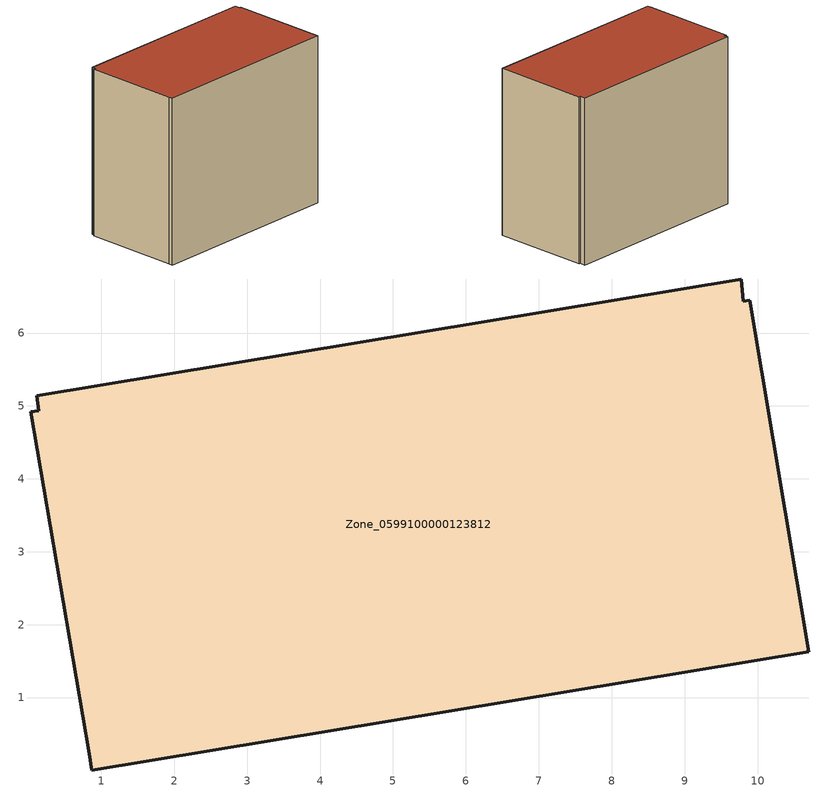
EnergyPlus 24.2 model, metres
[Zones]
Zone_0599100000123812
 floor ground (C_G): 9.78,6.74 9.8,6.43 9.89,6.45 10.7,1.62 0.87,0.01 0.83,0.23 0.03,4.92 0.14,4.93 0.11,5.14 z0
 wall outside (C_F): 0.03,4.92 0.83,0.23 0.87,0.01 10.7,1.62 9.89,6.45 9.8,6.43 9.78,6.74 0.11,5.14 0.14,4.93 0.03,4.92 z0:8.51
 roof outside (C_R): 9.8,6.43 9.78,6.74 0.11,5.14 0.14,4.93 0.03,4.92 0.83,0.23 0.87,0.01 10.7,1.62 9.89,6.45 z8.51
[BUILDING]
Pand.0599100000123812: North Axis=0; Terrain=City; Loads Convergence Tolerance Value=0.04; Temperature Convergence Tolerance Value=0.4; Solar Distribution=FullExterior; Maximum Number of Warmup Days=25; Minimum Number of Warmup Days=1
[Site:Location]
Rotterdam.The.Hague.AP_ZH_NLD Design_Conditions: Latitude=51.96; Longitude=4.45; Time Zone=1; Elevation=-4.5
[SITE:GROUNDTEMPERATURE:BUILDINGSURFACE]
18, 18, 18, 18, 18, 18, 18, 18, 18, 18, 18, 18
[MATERIAL] Thermal Absorptance=0.9; Solar Absorptance=0.7; Visible Absorptance=0.7
Name | Roughness | Thickness | Conductivity | Density | Specific Heat
G.TC.1992-2005 | MediumSmooth | 0.15 | 0.06 | 540 | 1210
F.TC.1992-2005 | Rough | 0.3 | 0.12 | 1920 | 840
R.TC.1992-2005 | MediumRough | 0.2 | 0.08 | 1500 | 1000
[CONSTRUCTION]
C_G: G.TC.1992-2005
C_F: F.TC.1992-2005
C_R: R.TC.1992-2005
[ZONE]
Zone_0599100000123812: Type=1; Multiplier=1; Ceiling Height=Autocalculate; Volume=Autocalculate; Floor Area=autocalculate; Part of Total Floor Area=Yes
[ZONEINFILTRATION:DESIGNFLOWRATE]
Infil_Zone_0599100000123812: Zone or ZoneList or Space or SpaceList=Zone_0599100000123812; Schedule=AlwaysOn; Design Flow Rate Calculation Method=Flow/Area; Flow Rate per Floor Area=0.0015; Constant Term Coefficient=1; Temperature Term Coefficient=0; Velocity Term Coefficient=0; Velocity Squared Term Coefficient=0
[HVACTEMPLATE:ZONE:IDEALLOADSAIRSYSTEM]
Zone_0599100000123812: Maximum Heating Supply Air Temperature=50; Minimum Cooling Supply Air Temperature=13; Maximum Heating Supply Air Humidity Ratio=0.0156; Minimum Cooling Supply Air Humidity Ratio=0.0077; Heating Limit=NoLimit; Cooling Limit=NoLimit; Dehumidification Control Type=ConstantSensibleHeatRatio; Cooling Sensible Heat Ratio=0.7; Dehumidification Setpoint=60; Humidification Control Type=None; Humidification Setpoint=30; Outdoor Air Method=None; Outdoor Air Flow Rate per Person=0.00944; Outdoor Air Flow Rate per Zone Floor Area=0; Outdoor Air Flow Rate per Zone=0; Demand Controlled Ventilation Type=None; Outdoor Air Economizer Type=NoEconomizer; Heat Recovery Type=None; Sensible Heat Recovery Effectiveness=0.7; Latent Heat Recovery Effectiveness=0.65
[ZONECONTROL:THERMOSTAT]
ThermostatControl_Zone_0599100000123812: Zone or ZoneList=Zone_0599100000123812; Control Type Schedule=DualSetpointControlType; Control 1=Thermostat_Zone_0599100000123812; Temperature Difference Between Cutout And Setpoint=0
[THERMOSTATSETPOINT:DUALSETPOINT]
Thermostat_Zone_0599100000123812: Heating Setpoint Temperature Schedule=HeatingSetpoint_Zone_0599100000123812; Cooling Setpoint Temperature Schedule=CoolingSetpoint_Zone_0599100000123812
[SCHEDULE:COMPACT]
HeatingSetpoint_Zone_0599100000123812: Through: 12/31, For: AllDays, Until: 24:00, 21
CoolingSetpoint_Zone_0599100000123812: Through: 12/31, For: AllDays, Until: 24:00, 24
DualSetpointControlType: Through: 12/31, For: AllDays, Until: 24:00, 4
AlwaysOn: Through: 12/31, For: AllDays, Until: 24:00, 1
